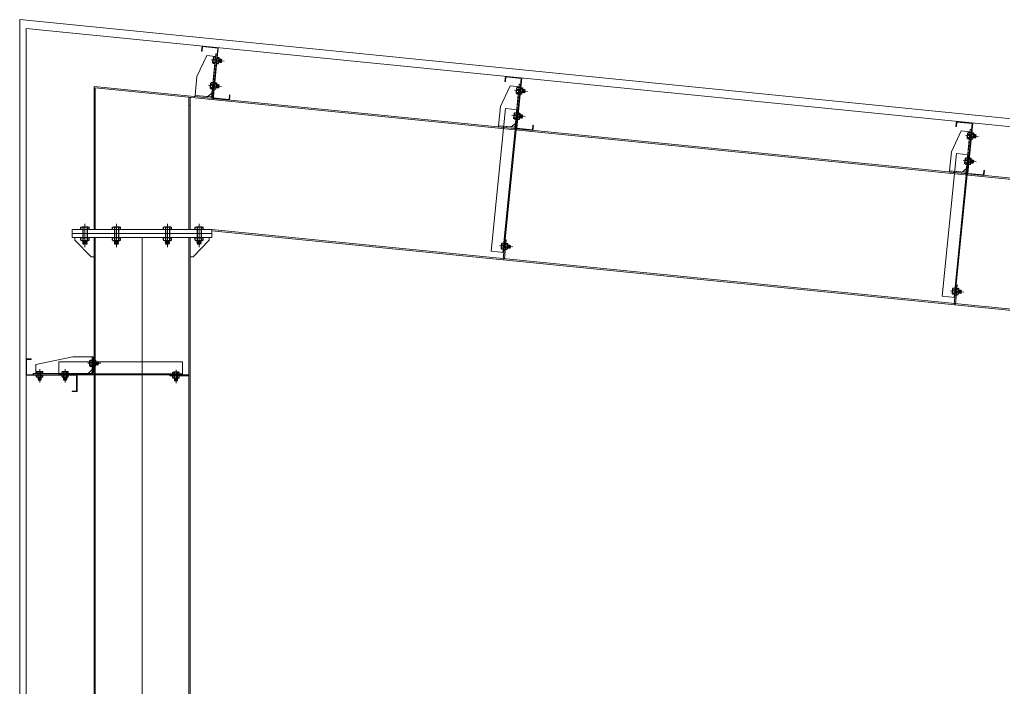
# Model space of a CAD drawing. Header units: millimetres. Extents: x 656141 to 1304589, y -54663 to 110742.
# Drawn here: x 1169808.26 to 1169814.26, y -13890.9 to -13886.83 of the extents above; entities that cross this region are included whole.
import ezdxf

# ---------------------------------------------------------------- set-up
doc = ezdxf.new("R2010")
doc.units = ezdxf.units.MM
doc.header["$LTSCALE"] = 0.35
doc.header["$MEASUREMENT"] = 0
doc.linetypes.add('CONTIN', pattern=[0, 0, 0])
doc.layers.get('0').update_dxf_attribs({"linetype": 'CONTIN'})

msp = doc.modelspace()

# ---------------------------------------------------------------- linework, layer by layer
at = {"color": 5, "linetype": 'Continuous', "lineweight": 5}
for p, q in [((1169808.2556, -13895.62), (1169808.2556, -13886.8288)), ((1169808.2556, -13886.8288), (1169848.0503, -13890.8082)), ((1169808.2946, -13895.9762), (1169808.2946, -13886.8828)), ((1169808.2946, -13886.8828), (1169848.0453, -13890.8578))]:
    msp.add_line(p, q, dxfattribs=at)
at = {"color": 7, "linetype": 'Continuous', "lineweight": 5}
for p, q in [((1169809.4353, -13887.3177), (1169809.4671, -13887)), ((1169809.4361, -13887.3099), (1169809.4671, -13887)), ((1169811.2863, -13887.5027), (1169811.3181, -13887.1851)), ((1169808.7092, -13888.1097), (1169808.7092, -13887.2372)), ((1169808.7092, -13887.2372), (1169835.6081, -13889.9271)), ((1169809.2875, -13887.3522), (1169809.2953, -13887.3522)), ((1169809.2875, -13887.3522), (1169809.2953, -13887.3522)), ((1169809.2953, -13888.1097), (1169809.2953, -13887.3037)), ((1169814.0374, -13887.7779), (1169814.0692, -13887.4602)), ((1169808.5768, -13888.1595), (1169808.5768, -13888.1097)), ((1169808.629, -13888.1098), (1169808.6788, -13888.1098)), ((1169808.8217, -13888.1098), (1169808.8715, -13888.1098)), ((1169809.1329, -13888.1098), (1169809.1827, -13888.1098)), ((1169809.3256, -13888.1098), (1169809.3755, -13888.1098)), ((1169809.4277, -13888.1595), (1169809.4277, -13888.1097)), ((1169809.4277, -13888.1175), (1169846.896, -13891.854)), ((1169808.5924, -13888.1751), (1169808.5924, -13888.1595)), ((1169808.6915, -13888.2763), (1169808.5924, -13888.1751)), ((1169808.629, -13888.1596), (1169808.6788, -13888.1596)), ((1169808.7092, -13902.8813), (1169808.7092, -13888.1595)), ((1169808.7092, -13888.1595), (1169808.7092, -13888.2763)), ((1169808.8217, -13888.1596), (1169808.8715, -13888.1596)), ((1169809.1329, -13888.1596), (1169809.1827, -13888.1596)), ((1169809.2953, -13902.8813), (1169809.2953, -13888.1595)), ((1169809.2953, -13888.1595), (1169809.2953, -13888.2763)), ((1169809.313, -13888.2763), (1169809.4121, -13888.1751)), ((1169809.3256, -13888.1596), (1169809.3755, -13888.1596)), ((1169809.4121, -13888.1751), (1169809.4121, -13888.1595)), ((1169808.6915, -13888.2763), (1169808.7092, -13888.2763)), ((1169809.2953, -13888.2763), (1169809.313, -13888.2763))]:
    msp.add_line(p, q, dxfattribs=at)
at = {"color": 254, "linetype": 'Continuous', "lineweight": 9, "true_color": 0xdcdcdc}
for p, q in [((1169809.5028, -13887.0818), (1169809.4232, -13887.0739)), ((1169809.4874, -13887.2368), (1169809.4077, -13887.2288)), ((1169811.3538, -13887.2669), (1169811.2742, -13887.259)), ((1169811.3383, -13887.4219), (1169811.2587, -13887.4139)), ((1169814.1049, -13887.542), (1169814.0253, -13887.5341)), ((1169814.0894, -13887.697), (1169814.0098, -13887.689)), ((1169808.6539, -13888.2179), (1169808.6539, -13888.0759)), ((1169808.8466, -13888.2179), (1169808.8466, -13888.0759)), ((1169809.1578, -13888.2179), (1169809.1578, -13888.0759)), ((1169809.3505, -13888.2179), (1169809.3505, -13888.0759)), ((1169811.2636, -13888.2164), (1169811.1824, -13888.2082)), ((1169814.0147, -13888.4915), (1169813.9335, -13888.4833)), ((1169808.3777, -13889.043), (1169808.3777, -13888.9629)), ((1169808.5334, -13889.043), (1169808.5334, -13888.9629)), ((1169808.7516, -13888.926), (1169808.6715, -13888.926)), ((1169809.2096, -13889.0477), (1169809.2096, -13888.966))]:
    msp.add_line(p, q, dxfattribs=at)
at = {"color": 7, "linetype": 'Continuous', "lineweight": 25}
for p, q in [((1169809.4347, -13887.0891), (1169809.4375, -13887.0612)), ((1169809.4347, -13887.0939), (1169809.4367, -13887.0846)), ((1169809.4358, -13887.095), (1169809.4466, -13887.0939)), ((1169809.4361, -13887.0846), (1169809.4386, -13887.066)), ((1169809.4367, -13887.0879), (1169809.4692, -13887.0846)), ((1169809.4375, -13887.066), (1169809.4395, -13887.0567)), ((1169809.4386, -13887.0693), (1169809.4711, -13887.066)), ((1169809.4395, -13887.0578), (1169809.4503, -13887.0567)), ((1169809.4574, -13887.0971), (1169809.4683, -13887.096)), ((1169809.4612, -13887.06), (1169809.472, -13887.0589)), ((1169809.4683, -13887.0971), (1169809.4703, -13887.0879)), ((1169809.4692, -13887.0879), (1169809.4717, -13887.0693)), ((1169809.4703, -13887.0927), (1169809.4731, -13887.0648)), ((1169809.4708, -13887.0881), (1169809.4717, -13887.088)), ((1169809.471, -13887.0881), (1169809.4717, -13887.0856)), ((1169809.4711, -13887.0693), (1169809.4731, -13887.06)), ((1169809.4714, -13887.0867), (1169809.4729, -13887.0811)), ((1169809.4717, -13887.0881), (1169809.4729, -13887.0867)), ((1169809.4719, -13887.0884), (1169809.475, -13887.0766)), ((1169809.4724, -13887.087), (1169809.4762, -13887.0722)), ((1169809.4726, -13887.0711), (1169809.4737, -13887.0701)), ((1169809.4729, -13887.0884), (1169809.475, -13887.0867)), ((1169809.4737, -13887.0711), (1169809.4749, -13887.0696)), ((1169809.4737, -13887.0887), (1169809.4783, -13887.0711)), ((1169809.4749, -13887.0873), (1169809.4795, -13887.0696)), ((1169809.4749, -13887.0714), (1169809.477, -13887.0696)), ((1169809.475, -13887.0884), (1169809.4762, -13887.087)), ((1169809.4762, -13887.0887), (1169809.4783, -13887.087)), ((1169809.477, -13887.0714), (1169809.4782, -13887.07)), ((1169809.477, -13887.0891), (1169809.4816, -13887.0714)), ((1169809.4782, -13887.0876), (1169809.4828, -13887.07)), ((1169809.4782, -13887.0717), (1169809.4803, -13887.07)), ((1169809.4783, -13887.0887), (1169809.4795, -13887.0873)), ((1169809.4795, -13887.0891), (1169809.4816, -13887.0873)), ((1169809.4803, -13887.0717), (1169809.4815, -13887.0703)), ((1169809.4803, -13887.0894), (1169809.4849, -13887.0717)), ((1169809.4815, -13887.088), (1169809.4861, -13887.0703)), ((1169809.4815, -13887.0721), (1169809.4836, -13887.0703)), ((1169809.4816, -13887.0891), (1169809.4828, -13887.0876)), ((1169809.4828, -13887.0894), (1169809.4849, -13887.0876)), ((1169809.4836, -13887.0721), (1169809.4848, -13887.0706)), ((1169809.4836, -13887.0828), (1169809.4864, -13887.0721)), ((1169809.4848, -13887.0776), (1169809.4866, -13887.0706)), ((1169809.4848, -13887.0724), (1169809.4869, -13887.0706)), ((1169809.4849, -13887.0894), (1169809.4861, -13887.088)), ((1169809.4861, -13887.088), (1169809.4869, -13887.0724)), ((1169809.4861, -13887.088), (1169809.4885, -13887.0804)), ((1169809.4869, -13887.0804), (1169809.4885, -13887.0724)), ((1169809.4192, -13887.244), (1169809.422, -13887.2162)), ((1169809.4206, -13887.2396), (1169809.4231, -13887.221)), ((1169809.422, -13887.221), (1169809.424, -13887.2117)), ((1169809.4231, -13887.2242), (1169809.4556, -13887.221)), ((1169809.424, -13887.2127), (1169809.4349, -13887.2117)), ((1169809.4457, -13887.2149), (1169809.4565, -13887.2138)), ((1169809.4537, -13887.2428), (1169809.4562, -13887.2242)), ((1169809.4548, -13887.2476), (1169809.4576, -13887.2197)), ((1169809.4556, -13887.2242), (1169809.4576, -13887.2149)), ((1169809.4564, -13887.2434), (1169809.4595, -13887.2316)), ((1169809.4569, -13887.2419), (1169809.4607, -13887.2271)), ((1169809.4571, -13887.226), (1169809.4582, -13887.2251)), ((1169809.4582, -13887.226), (1169809.4594, -13887.2246)), ((1169809.4582, -13887.2437), (1169809.4628, -13887.226)), ((1169809.4594, -13887.2423), (1169809.464, -13887.2246)), ((1169809.4594, -13887.2264), (1169809.4615, -13887.2246)), ((1169809.4615, -13887.2264), (1169809.4627, -13887.2249)), ((1169809.4615, -13887.244), (1169809.4661, -13887.2264)), ((1169809.4627, -13887.2426), (1169809.4673, -13887.2249)), ((1169809.4627, -13887.2267), (1169809.4648, -13887.2249)), ((1169809.4648, -13887.2267), (1169809.466, -13887.2253)), ((1169809.4648, -13887.2444), (1169809.4694, -13887.2267)), ((1169809.466, -13887.2429), (1169809.4706, -13887.2253)), ((1169809.466, -13887.227), (1169809.4681, -13887.2253)), ((1169809.4681, -13887.227), (1169809.4693, -13887.2256)), ((1169809.4681, -13887.2377), (1169809.4709, -13887.227)), ((1169809.4693, -13887.2325), (1169809.4712, -13887.2256)), ((1169809.4693, -13887.2273), (1169809.4714, -13887.2256)), ((1169809.4706, -13887.2429), (1169809.4714, -13887.2273)), ((1169809.4706, -13887.2429), (1169809.473, -13887.2353)), ((1169809.4714, -13887.2353), (1169809.473, -13887.2273)), ((1169809.4192, -13887.2488), (1169809.4212, -13887.2396)), ((1169809.4203, -13887.2499), (1169809.4311, -13887.2488)), ((1169809.4212, -13887.2428), (1169809.4537, -13887.2396)), ((1169809.4419, -13887.2521), (1169809.4528, -13887.251)), ((1169809.4528, -13887.2521), (1169809.4548, -13887.2428)), ((1169809.4553, -13887.243), (1169809.4562, -13887.2429)), ((1169809.4555, -13887.243), (1169809.4562, -13887.2405)), ((1169809.456, -13887.2416), (1169809.4574, -13887.2361)), ((1169809.4562, -13887.243), (1169809.4574, -13887.2416)), ((1169809.4574, -13887.2434), (1169809.4595, -13887.2416)), ((1169809.4595, -13887.2434), (1169809.4607, -13887.2419)), ((1169809.4607, -13887.2437), (1169809.4628, -13887.2419)), ((1169809.4628, -13887.2437), (1169809.464, -13887.2423)), ((1169809.464, -13887.244), (1169809.4661, -13887.2423)), ((1169809.4661, -13887.244), (1169809.4673, -13887.2426)), ((1169809.4673, -13887.2444), (1169809.4694, -13887.2426)), ((1169809.4694, -13887.2444), (1169809.4706, -13887.2429)), ((1169811.2857, -13887.2742), (1169811.2885, -13887.2463)), ((1169811.2857, -13887.279), (1169811.2877, -13887.2697)), ((1169811.2868, -13887.2801), (1169811.2976, -13887.279)), ((1169811.2871, -13887.2697), (1169811.2896, -13887.2511)), ((1169811.2877, -13887.273), (1169811.3202, -13887.2697)), ((1169811.2885, -13887.2511), (1169811.2905, -13887.2418)), ((1169811.2896, -13887.2543), (1169811.322, -13887.2511)), ((1169811.2905, -13887.2429), (1169811.3013, -13887.2418)), ((1169811.3084, -13887.2822), (1169811.3193, -13887.2811)), ((1169811.3121, -13887.2451), (1169811.323, -13887.244)), ((1169811.3193, -13887.2822), (1169811.3213, -13887.273)), ((1169811.3202, -13887.273), (1169811.3227, -13887.2543)), ((1169811.3213, -13887.2778), (1169811.3241, -13887.2499)), ((1169811.3218, -13887.2732), (1169811.3226, -13887.2731)), ((1169811.322, -13887.2543), (1169811.3241, -13887.2451)), ((1169811.322, -13887.2732), (1169811.3226, -13887.2707)), ((1169811.3224, -13887.2718), (1169811.3239, -13887.2662)), ((1169811.3226, -13887.2732), (1169811.3239, -13887.2718)), ((1169811.3229, -13887.2735), (1169811.326, -13887.2617)), ((1169811.3234, -13887.2721), (1169811.3272, -13887.2573)), ((1169811.3235, -13887.2562), (1169811.3247, -13887.2552)), ((1169811.3239, -13887.2735), (1169811.326, -13887.2718)), ((1169811.3247, -13887.2562), (1169811.3259, -13887.2547)), ((1169811.3247, -13887.2738), (1169811.3293, -13887.2562)), ((1169811.3259, -13887.2724), (1169811.3305, -13887.2547)), ((1169811.3259, -13887.2565), (1169811.328, -13887.2547)), ((1169811.326, -13887.2735), (1169811.3272, -13887.2721)), ((1169811.3272, -13887.2738), (1169811.3293, -13887.2721)), ((1169811.328, -13887.2565), (1169811.3292, -13887.2551)), ((1169811.328, -13887.2742), (1169811.3326, -13887.2565)), ((1169811.3292, -13887.2728), (1169811.3338, -13887.2551)), ((1169811.3292, -13887.2568), (1169811.3313, -13887.2551)), ((1169811.3293, -13887.2738), (1169811.3305, -13887.2724)), ((1169811.3305, -13887.2742), (1169811.3326, -13887.2724)), ((1169811.3313, -13887.2568), (1169811.3325, -13887.2554)), ((1169811.3313, -13887.2745), (1169811.3359, -13887.2568)), ((1169811.3325, -13887.2731), (1169811.3371, -13887.2554)), ((1169811.3325, -13887.2572), (1169811.3346, -13887.2554)), ((1169811.3326, -13887.2742), (1169811.3338, -13887.2728)), ((1169811.3338, -13887.2745), (1169811.3359, -13887.2728)), ((1169811.3346, -13887.2572), (1169811.3358, -13887.2557)), ((1169811.3346, -13887.2679), (1169811.3374, -13887.2572)), ((1169811.3358, -13887.2627), (1169811.3376, -13887.2557)), ((1169811.3358, -13887.2575), (1169811.3379, -13887.2557)), ((1169811.3359, -13887.2745), (1169811.3371, -13887.2731)), ((1169811.3371, -13887.2731), (1169811.3379, -13887.2575)), ((1169811.3371, -13887.2731), (1169811.3395, -13887.2655)), ((1169811.3379, -13887.2655), (1169811.3395, -13887.2575)), ((1169811.2702, -13887.4291), (1169811.273, -13887.4012)), ((1169811.2716, -13887.4247), (1169811.2741, -13887.4061)), ((1169811.273, -13887.4061), (1169811.275, -13887.3968)), ((1169811.2741, -13887.4093), (1169811.3066, -13887.4061)), ((1169811.275, -13887.3978), (1169811.2858, -13887.3968)), ((1169811.2966, -13887.4), (1169811.3075, -13887.3989)), ((1169811.3047, -13887.4279), (1169811.3072, -13887.4093)), ((1169811.3058, -13887.4327), (1169811.3086, -13887.4048)), ((1169811.3066, -13887.4093), (1169811.3086, -13887.4)), ((1169811.3078, -13887.427), (1169811.3117, -13887.4122)), ((1169811.308, -13887.4111), (1169811.3092, -13887.4102)), ((1169811.3092, -13887.4111), (1169811.3104, -13887.4097)), ((1169811.3092, -13887.4288), (1169811.3138, -13887.4111)), ((1169811.3104, -13887.4274), (1169811.315, -13887.4097)), ((1169811.3104, -13887.4115), (1169811.3125, -13887.4097)), ((1169811.3125, -13887.4115), (1169811.3137, -13887.41)), ((1169811.3125, -13887.4291), (1169811.3171, -13887.4115)), ((1169811.3137, -13887.4277), (1169811.3183, -13887.41)), ((1169811.3137, -13887.4118), (1169811.3158, -13887.41)), ((1169811.3158, -13887.4118), (1169811.317, -13887.4103)), ((1169811.3158, -13887.4295), (1169811.3204, -13887.4118)), ((1169811.317, -13887.428), (1169811.3216, -13887.4103)), ((1169811.317, -13887.4121), (1169811.3191, -13887.4103)), ((1169811.3191, -13887.4121), (1169811.3203, -13887.4107)), ((1169811.3191, -13887.4228), (1169811.3219, -13887.4121)), ((1169811.3203, -13887.4176), (1169811.3221, -13887.4107)), ((1169811.3203, -13887.4125), (1169811.3224, -13887.4107)), ((1169811.3216, -13887.428), (1169811.3224, -13887.4125)), ((1169811.3224, -13887.4204), (1169811.324, -13887.4125)), ((1169811.2702, -13887.4339), (1169811.2722, -13887.4247)), ((1169811.2713, -13887.435), (1169811.2821, -13887.4339)), ((1169811.2722, -13887.4279), (1169811.3047, -13887.4247)), ((1169811.2929, -13887.4372), (1169811.3038, -13887.4361)), ((1169811.3038, -13887.4372), (1169811.3058, -13887.4279)), ((1169811.3062, -13887.4281), (1169811.3072, -13887.428)), ((1169811.3065, -13887.4281), (1169811.3072, -13887.4256)), ((1169811.3069, -13887.4267), (1169811.3084, -13887.4211)), ((1169811.3072, -13887.4281), (1169811.3084, -13887.4267)), ((1169811.3074, -13887.4285), (1169811.3105, -13887.4167)), ((1169811.3084, -13887.4285), (1169811.3105, -13887.4267)), ((1169811.3105, -13887.4285), (1169811.3117, -13887.427)), ((1169811.3117, -13887.4288), (1169811.3138, -13887.427)), ((1169811.3138, -13887.4288), (1169811.315, -13887.4274)), ((1169811.315, -13887.4291), (1169811.3171, -13887.4274)), ((1169811.3171, -13887.4291), (1169811.3183, -13887.4277)), ((1169811.3183, -13887.4295), (1169811.3204, -13887.4277)), ((1169811.3204, -13887.4295), (1169811.3216, -13887.428)), ((1169811.3216, -13887.428), (1169811.324, -13887.4204)), ((1169814.0368, -13887.5493), (1169814.0396, -13887.5214)), ((1169814.0382, -13887.5448), (1169814.0407, -13887.5262)), ((1169814.0396, -13887.5262), (1169814.0416, -13887.5169)), ((1169814.0407, -13887.5295), (1169814.0731, -13887.5262)), ((1169814.0416, -13887.518), (1169814.0524, -13887.5169)), ((1169814.0632, -13887.5202), (1169814.0741, -13887.5191)), ((1169814.0713, -13887.5481), (1169814.0738, -13887.5295)), ((1169814.0724, -13887.5529), (1169814.0752, -13887.5249)), ((1169814.0731, -13887.5295), (1169814.0752, -13887.5202)), ((1169814.0744, -13887.5472), (1169814.0783, -13887.5324)), ((1169814.0746, -13887.5313), (1169814.0758, -13887.5303)), ((1169814.0758, -13887.5313), (1169814.077, -13887.5299)), ((1169814.0758, -13887.549), (1169814.0804, -13887.5313)), ((1169814.077, -13887.5475), (1169814.0816, -13887.5299)), ((1169814.077, -13887.5316), (1169814.0791, -13887.5299)), ((1169814.0791, -13887.5316), (1169814.0803, -13887.5302)), ((1169814.0791, -13887.5493), (1169814.0837, -13887.5316)), ((1169814.0803, -13887.5478), (1169814.0849, -13887.5302)), ((1169814.0803, -13887.5319), (1169814.0823, -13887.5302)), ((1169814.0823, -13887.5319), (1169814.0836, -13887.5305)), ((1169814.0823, -13887.5496), (1169814.087, -13887.5319)), ((1169814.0836, -13887.5482), (1169814.0882, -13887.5305)), ((1169814.0836, -13887.5323), (1169814.0857, -13887.5305)), ((1169814.0857, -13887.5323), (1169814.0869, -13887.5308)), ((1169814.0857, -13887.543), (1169814.0885, -13887.5323)), ((1169814.0869, -13887.5378), (1169814.0887, -13887.5308)), ((1169814.0869, -13887.5326), (1169814.089, -13887.5308)), ((1169814.0882, -13887.5482), (1169814.089, -13887.5326)), ((1169814.089, -13887.5406), (1169814.0906, -13887.5326)), ((1169814.0368, -13887.5541), (1169814.0388, -13887.5448)), ((1169814.0379, -13887.5552), (1169814.0487, -13887.5541)), ((1169814.0388, -13887.5481), (1169814.0713, -13887.5448)), ((1169814.0595, -13887.5573), (1169814.0704, -13887.5563)), ((1169814.0704, -13887.5573), (1169814.0724, -13887.5481)), ((1169814.0729, -13887.5483), (1169814.0737, -13887.5482)), ((1169814.0731, -13887.5483), (1169814.0737, -13887.5458)), ((1169814.0735, -13887.5469), (1169814.075, -13887.5413)), ((1169814.0737, -13887.5483), (1169814.075, -13887.5469)), ((1169814.074, -13887.5486), (1169814.0771, -13887.5368)), ((1169814.075, -13887.5486), (1169814.0771, -13887.5469)), ((1169814.0771, -13887.5486), (1169814.0783, -13887.5472)), ((1169814.0783, -13887.549), (1169814.0804, -13887.5472)), ((1169814.0804, -13887.549), (1169814.0816, -13887.5475)), ((1169814.0816, -13887.5493), (1169814.0837, -13887.5475)), ((1169814.0837, -13887.5493), (1169814.0849, -13887.5478)), ((1169814.0849, -13887.5496), (1169814.087, -13887.5478)), ((1169814.087, -13887.5496), (1169814.0882, -13887.5482)), ((1169814.0882, -13887.5482), (1169814.0906, -13887.5406)), ((1169814.0213, -13887.7043), (1169814.0241, -13887.6764)), ((1169814.0213, -13887.7091), (1169814.0233, -13887.6998)), ((1169814.0224, -13887.7101), (1169814.0332, -13887.7091)), ((1169814.0227, -13887.6998), (1169814.0252, -13887.6812)), ((1169814.0233, -13887.703), (1169814.0558, -13887.6998)), ((1169814.0241, -13887.6812), (1169814.0261, -13887.6719)), ((1169814.0252, -13887.6844), (1169814.0577, -13887.6812)), ((1169814.0261, -13887.6729), (1169814.0369, -13887.6719)), ((1169814.044, -13887.7123), (1169814.0549, -13887.7112)), ((1169814.0477, -13887.6751), (1169814.0586, -13887.674)), ((1169814.0549, -13887.7123), (1169814.0569, -13887.703)), ((1169814.0558, -13887.703), (1169814.0583, -13887.6844)), ((1169814.0569, -13887.7078), (1169814.0597, -13887.6799)), ((1169814.0573, -13887.7032), (1169814.0583, -13887.7032)), ((1169814.0576, -13887.7032), (1169814.0583, -13887.7007)), ((1169814.0577, -13887.6844), (1169814.0597, -13887.6751)), ((1169814.0581, -13887.7018), (1169814.0595, -13887.6963)), ((1169814.0583, -13887.7032), (1169814.0595, -13887.7018)), ((1169814.0585, -13887.7036), (1169814.0616, -13887.6918)), ((1169814.0589, -13887.7022), (1169814.0628, -13887.6873)), ((1169814.0591, -13887.6862), (1169814.0603, -13887.6853)), ((1169814.0595, -13887.7036), (1169814.0616, -13887.7018)), ((1169814.0603, -13887.6862), (1169814.0615, -13887.6848)), ((1169814.0603, -13887.7039), (1169814.0649, -13887.6862)), ((1169814.0615, -13887.7025), (1169814.0661, -13887.6848)), ((1169814.0615, -13887.6866), (1169814.0636, -13887.6848)), ((1169814.0616, -13887.7036), (1169814.0628, -13887.7022)), ((1169814.0628, -13887.7039), (1169814.0649, -13887.7022)), ((1169814.0636, -13887.6866), (1169814.0648, -13887.6851)), ((1169814.0636, -13887.7042), (1169814.0682, -13887.6866)), ((1169814.0648, -13887.7028), (1169814.0694, -13887.6851)), ((1169814.0648, -13887.6869), (1169814.0669, -13887.6851)), ((1169814.0649, -13887.7039), (1169814.0661, -13887.7025)), ((1169814.0661, -13887.7042), (1169814.0682, -13887.7025)), ((1169814.0669, -13887.6869), (1169814.0681, -13887.6855)), ((1169814.0669, -13887.7046), (1169814.0715, -13887.6869)), ((1169814.0681, -13887.7031), (1169814.0727, -13887.6855)), ((1169814.0681, -13887.6872), (1169814.0702, -13887.6855)), ((1169814.0682, -13887.7042), (1169814.0694, -13887.7028)), ((1169814.0694, -13887.7046), (1169814.0715, -13887.7028)), ((1169814.0702, -13887.6872), (1169814.0714, -13887.6858)), ((1169814.0702, -13887.698), (1169814.073, -13887.6872)), ((1169814.0714, -13887.6928), (1169814.0732, -13887.6858)), ((1169814.0714, -13887.6875), (1169814.0735, -13887.6858)), ((1169814.0715, -13887.7046), (1169814.0727, -13887.7031)), ((1169814.0727, -13887.7031), (1169814.0735, -13887.6875)), ((1169814.0727, -13887.7031), (1169814.0751, -13887.6956)), ((1169814.0735, -13887.6956), (1169814.0751, -13887.6875)), ((1169808.629, -13888.0953), (1169808.6415, -13888.0932)), ((1169808.629, -13888.1098), (1169808.629, -13888.0953)), ((1169808.6352, -13888.0932), (1169808.6726, -13888.0932)), ((1169808.6415, -13888.0953), (1169808.6664, -13888.0932)), ((1169808.6415, -13888.0953), (1169808.6415, -13888.1742)), ((1169808.6664, -13888.0953), (1169808.6788, -13888.0932)), ((1169808.6664, -13888.0953), (1169808.6664, -13888.1742)), ((1169808.6788, -13888.1098), (1169808.6788, -13888.0953)), ((1169808.8217, -13888.0953), (1169808.8342, -13888.0932)), ((1169808.8217, -13888.1098), (1169808.8217, -13888.0953)), ((1169808.8279, -13888.0932), (1169808.8653, -13888.0932)), ((1169808.8342, -13888.0953), (1169808.8591, -13888.0932)), ((1169808.8342, -13888.0953), (1169808.8342, -13888.1742)), ((1169808.8591, -13888.0953), (1169808.8715, -13888.0932)), ((1169808.8591, -13888.0953), (1169808.8591, -13888.1742)), ((1169808.8715, -13888.1098), (1169808.8715, -13888.0953)), ((1169809.1329, -13888.0953), (1169809.1454, -13888.0932)), ((1169809.1329, -13888.1098), (1169809.1329, -13888.0953)), ((1169809.1391, -13888.0932), (1169809.1765, -13888.0932)), ((1169809.1454, -13888.0953), (1169809.1703, -13888.0932)), ((1169809.1454, -13888.0953), (1169809.1454, -13888.1742)), ((1169809.1703, -13888.0953), (1169809.1827, -13888.0932)), ((1169809.1703, -13888.0953), (1169809.1703, -13888.1742)), ((1169809.1827, -13888.1098), (1169809.1827, -13888.0953)), ((1169809.3256, -13888.0953), (1169809.3381, -13888.0932)), ((1169809.3256, -13888.1098), (1169809.3256, -13888.0953)), ((1169809.3319, -13888.0932), (1169809.3692, -13888.0932)), ((1169809.3381, -13888.0953), (1169809.363, -13888.0932)), ((1169809.3381, -13888.0953), (1169809.3381, -13888.1742)), ((1169809.363, -13888.0953), (1169809.3755, -13888.0932)), ((1169809.363, -13888.0953), (1169809.363, -13888.1742)), ((1169809.3755, -13888.1098), (1169809.3755, -13888.0953)), ((1169808.629, -13888.1742), (1169808.629, -13888.1596)), ((1169808.629, -13888.1762), (1169808.6415, -13888.1742)), ((1169808.6352, -13888.1762), (1169808.6726, -13888.1762)), ((1169808.6415, -13888.1762), (1169808.6664, -13888.1742)), ((1169808.6415, -13888.1793), (1169808.6435, -13888.1778)), ((1169808.6415, -13888.1878), (1169808.6643, -13888.1793)), ((1169808.6415, -13888.1823), (1169808.6435, -13888.1793)), ((1169808.6415, -13888.1837), (1169808.6435, -13888.1823)), ((1169808.6415, -13888.1922), (1169808.6643, -13888.1837)), ((1169808.6415, -13888.1867), (1169808.6435, -13888.1837)), ((1169808.6415, -13888.1881), (1169808.6435, -13888.1867)), ((1169808.6415, -13888.1966), (1169808.6643, -13888.1881)), ((1169808.6415, -13888.1911), (1169808.6435, -13888.1881)), ((1169808.6415, -13888.1926), (1169808.6435, -13888.1911)), ((1169808.6415, -13888.1959), (1169808.6505, -13888.1926)), ((1169808.6415, -13888.1955), (1169808.6435, -13888.1926)), ((1169808.6424, -13888.1778), (1169808.6435, -13888.1762)), ((1169808.6435, -13888.1863), (1169808.6664, -13888.1778)), ((1169808.6435, -13888.1907), (1169808.6664, -13888.1823)), ((1169808.6435, -13888.1952), (1169808.6664, -13888.1867)), ((1169808.6435, -13888.1963), (1169808.6574, -13888.1911)), ((1169808.6435, -13888.1966), (1169808.6643, -13888.1955)), ((1169808.6435, -13888.1988), (1169808.6539, -13888.1955)), ((1169808.6452, -13888.1833), (1169808.6643, -13888.1762)), ((1169808.6511, -13888.1819), (1169808.6664, -13888.1762)), ((1169808.6571, -13888.1789), (1169808.6643, -13888.1762)), ((1169808.6631, -13888.1775), (1169808.6664, -13888.1762)), ((1169808.6643, -13888.1789), (1169808.6664, -13888.1775)), ((1169808.6643, -13888.1819), (1169808.6664, -13888.1789)), ((1169808.6643, -13888.1833), (1169808.6664, -13888.1819)), ((1169808.6643, -13888.1863), (1169808.6664, -13888.1833)), ((1169808.6643, -13888.1878), (1169808.6664, -13888.1863)), ((1169808.6643, -13888.1907), (1169808.6664, -13888.1878)), ((1169808.6643, -13888.1922), (1169808.6664, -13888.1907)), ((1169808.6643, -13888.1952), (1169808.6664, -13888.1922)), ((1169808.6643, -13888.1966), (1169808.6664, -13888.1952)), ((1169808.6664, -13888.1762), (1169808.6788, -13888.1742)), ((1169808.6664, -13888.1775), (1169808.6664, -13888.1762)), ((1169808.6788, -13888.1742), (1169808.6788, -13888.1596)), ((1169808.8217, -13888.1742), (1169808.8217, -13888.1596)), ((1169808.8217, -13888.1762), (1169808.8342, -13888.1742)), ((1169808.8279, -13888.1762), (1169808.8653, -13888.1762)), ((1169808.8342, -13888.1762), (1169808.8591, -13888.1742)), ((1169808.8342, -13888.1793), (1169808.8363, -13888.1778)), ((1169808.8342, -13888.1878), (1169808.857, -13888.1793)), ((1169808.8342, -13888.1823), (1169808.8363, -13888.1793)), ((1169808.8342, -13888.1837), (1169808.8363, -13888.1823)), ((1169808.8342, -13888.1922), (1169808.857, -13888.1837)), ((1169808.8342, -13888.1867), (1169808.8363, -13888.1837)), ((1169808.8342, -13888.1881), (1169808.8363, -13888.1867)), ((1169808.8342, -13888.1966), (1169808.857, -13888.1881)), ((1169808.8342, -13888.1911), (1169808.8363, -13888.1881)), ((1169808.8342, -13888.1926), (1169808.8363, -13888.1911)), ((1169808.8342, -13888.1959), (1169808.8432, -13888.1926)), ((1169808.8342, -13888.1955), (1169808.8363, -13888.1926)), ((1169808.8351, -13888.1778), (1169808.8363, -13888.1762)), ((1169808.8363, -13888.1863), (1169808.8591, -13888.1778)), ((1169808.8363, -13888.1907), (1169808.8591, -13888.1823)), ((1169808.8363, -13888.1952), (1169808.8591, -13888.1867)), ((1169808.8363, -13888.1963), (1169808.8501, -13888.1911)), ((1169808.8363, -13888.1966), (1169808.857, -13888.1955)), ((1169808.8363, -13888.1988), (1169808.8466, -13888.1955)), ((1169808.8379, -13888.1833), (1169808.857, -13888.1762)), ((1169808.8439, -13888.1819), (1169808.8591, -13888.1762)), ((1169808.8499, -13888.1789), (1169808.857, -13888.1762)), ((1169808.8558, -13888.1775), (1169808.8591, -13888.1762)), ((1169808.857, -13888.1789), (1169808.8591, -13888.1775)), ((1169808.857, -13888.1819), (1169808.8591, -13888.1789)), ((1169808.857, -13888.1833), (1169808.8591, -13888.1819)), ((1169808.857, -13888.1863), (1169808.8591, -13888.1833)), ((1169808.857, -13888.1878), (1169808.8591, -13888.1863)), ((1169808.857, -13888.1907), (1169808.8591, -13888.1878)), ((1169808.857, -13888.1922), (1169808.8591, -13888.1907)), ((1169808.857, -13888.1952), (1169808.8591, -13888.1922)), ((1169808.857, -13888.1966), (1169808.8591, -13888.1952)), ((1169808.8591, -13888.1762), (1169808.8715, -13888.1742)), ((1169808.8591, -13888.1775), (1169808.8591, -13888.1762)), ((1169808.8715, -13888.1742), (1169808.8715, -13888.1596)), ((1169809.1329, -13888.1742), (1169809.1329, -13888.1596)), ((1169809.1329, -13888.1762), (1169809.1454, -13888.1742)), ((1169809.1391, -13888.1762), (1169809.1765, -13888.1762)), ((1169809.1454, -13888.1762), (1169809.1703, -13888.1742)), ((1169809.1454, -13888.1819), (1169809.1606, -13888.1762)), ((1169809.1454, -13888.1775), (1169809.1454, -13888.1762)), ((1169809.1454, -13888.1775), (1169809.1486, -13888.1762)), ((1169809.1454, -13888.1789), (1169809.1475, -13888.1775)), ((1169809.1454, -13888.1863), (1169809.1682, -13888.1778)), ((1169809.1454, -13888.1819), (1169809.1475, -13888.1789)), ((1169809.1454, -13888.1833), (1169809.1475, -13888.1819)), ((1169809.1454, -13888.1907), (1169809.1682, -13888.1823)), ((1169809.1454, -13888.1863), (1169809.1475, -13888.1833)), ((1169809.1454, -13888.1878), (1169809.1475, -13888.1863)), ((1169809.1454, -13888.1952), (1169809.1682, -13888.1867)), ((1169809.1454, -13888.1907), (1169809.1475, -13888.1878)), ((1169809.1454, -13888.1922), (1169809.1475, -13888.1907)), ((1169809.1454, -13888.1952), (1169809.1475, -13888.1922)), ((1169809.1454, -13888.1966), (1169809.1475, -13888.1952)), ((1169809.1475, -13888.1789), (1169809.1546, -13888.1762)), ((1169809.1475, -13888.1833), (1169809.1666, -13888.1762)), ((1169809.1475, -13888.1878), (1169809.1703, -13888.1793)), ((1169809.1475, -13888.1922), (1169809.1703, -13888.1837)), ((1169809.1475, -13888.1966), (1169809.1703, -13888.1881)), ((1169809.1475, -13888.1966), (1169809.1682, -13888.1955)), ((1169809.1544, -13888.1963), (1169809.1682, -13888.1911)), ((1169809.1578, -13888.1988), (1169809.1682, -13888.1955)), ((1169809.1613, -13888.1959), (1169809.1703, -13888.1926)), ((1169809.1682, -13888.1778), (1169809.1693, -13888.1762)), ((1169809.1682, -13888.1793), (1169809.1703, -13888.1778)), ((1169809.1682, -13888.1823), (1169809.1703, -13888.1793)), ((1169809.1682, -13888.1837), (1169809.1703, -13888.1823)), ((1169809.1682, -13888.1867), (1169809.1703, -13888.1837)), ((1169809.1682, -13888.1881), (1169809.1703, -13888.1867)), ((1169809.1682, -13888.1911), (1169809.1703, -13888.1881)), ((1169809.1682, -13888.1926), (1169809.1703, -13888.1911)), ((1169809.1682, -13888.1955), (1169809.1703, -13888.1926)), ((1169809.1703, -13888.1762), (1169809.1827, -13888.1742)), ((1169809.1827, -13888.1742), (1169809.1827, -13888.1596)), ((1169809.3256, -13888.1742), (1169809.3256, -13888.1596)), ((1169809.3256, -13888.1762), (1169809.3381, -13888.1742)), ((1169809.3319, -13888.1762), (1169809.3692, -13888.1762)), ((1169809.3381, -13888.1762), (1169809.363, -13888.1742)), ((1169809.3381, -13888.1819), (1169809.3533, -13888.1762)), ((1169809.3381, -13888.1775), (1169809.3381, -13888.1762)), ((1169809.3381, -13888.1775), (1169809.3413, -13888.1762)), ((1169809.3381, -13888.1789), (1169809.3401, -13888.1775)), ((1169809.3381, -13888.1863), (1169809.3609, -13888.1778)), ((1169809.3381, -13888.1819), (1169809.3401, -13888.1789)), ((1169809.3381, -13888.1833), (1169809.3401, -13888.1819)), ((1169809.3381, -13888.1907), (1169809.3609, -13888.1823)), ((1169809.3381, -13888.1863), (1169809.3401, -13888.1833)), ((1169809.3381, -13888.1878), (1169809.3401, -13888.1863)), ((1169809.3381, -13888.1952), (1169809.3609, -13888.1867)), ((1169809.3381, -13888.1907), (1169809.3401, -13888.1878)), ((1169809.3381, -13888.1922), (1169809.3401, -13888.1907)), ((1169809.3381, -13888.1952), (1169809.3401, -13888.1922)), ((1169809.3381, -13888.1966), (1169809.3401, -13888.1952)), ((1169809.3401, -13888.1789), (1169809.3473, -13888.1762)), ((1169809.3401, -13888.1833), (1169809.3593, -13888.1762)), ((1169809.3401, -13888.1878), (1169809.363, -13888.1793)), ((1169809.3401, -13888.1922), (1169809.363, -13888.1837)), ((1169809.3401, -13888.1966), (1169809.363, -13888.1881)), ((1169809.3401, -13888.1966), (1169809.3609, -13888.1955)), ((1169809.3471, -13888.1963), (1169809.3609, -13888.1911)), ((1169809.3505, -13888.1988), (1169809.3609, -13888.1955)), ((1169809.354, -13888.1959), (1169809.363, -13888.1926)), ((1169809.3609, -13888.1778), (1169809.3621, -13888.1762)), ((1169809.3609, -13888.1793), (1169809.363, -13888.1778)), ((1169809.3609, -13888.1823), (1169809.363, -13888.1793)), ((1169809.3609, -13888.1837), (1169809.363, -13888.1823)), ((1169809.3609, -13888.1867), (1169809.363, -13888.1837)), ((1169809.3609, -13888.1881), (1169809.363, -13888.1867)), ((1169809.3609, -13888.1911), (1169809.363, -13888.1881)), ((1169809.3609, -13888.1926), (1169809.363, -13888.1911)), ((1169809.3609, -13888.1955), (1169809.363, -13888.1926)), ((1169809.363, -13888.1762), (1169809.3755, -13888.1742)), ((1169809.3755, -13888.1742), (1169809.3755, -13888.1596)), ((1169811.1939, -13888.2235), (1169811.1967, -13888.1956)), ((1169811.1967, -13888.2004), (1169811.1987, -13888.1911)), ((1169811.1987, -13888.1922), (1169811.2095, -13888.1911)), ((1169811.2219, -13888.1945), (1169811.2328, -13888.1934)), ((1169811.2318, -13888.2038), (1169811.2338, -13888.1945)), ((1169808.6539, -13888.1988), (1169808.6643, -13888.1966)), ((1169808.8466, -13888.1988), (1169808.857, -13888.1966)), ((1169809.1475, -13888.1988), (1169809.1578, -13888.1966)), ((1169809.3401, -13888.1988), (1169809.3505, -13888.1966)), ((1169811.1939, -13888.2283), (1169811.1959, -13888.219)), ((1169811.195, -13888.2294), (1169811.2058, -13888.2283)), ((1169811.1953, -13888.219), (1169811.1978, -13888.2004)), ((1169811.1959, -13888.2224), (1169811.23, -13888.219)), ((1169811.1978, -13888.2038), (1169811.2318, -13888.2004)), ((1169811.2182, -13888.2317), (1169811.2291, -13888.2306)), ((1169811.2291, -13888.2317), (1169811.2311, -13888.2224)), ((1169811.23, -13888.2224), (1169811.2325, -13888.2038)), ((1169811.2311, -13888.2272), (1169811.2338, -13888.1993)), ((1169811.2315, -13888.2226), (1169811.2324, -13888.2225)), ((1169811.2318, -13888.2226), (1169811.2324, -13888.2201)), ((1169811.2322, -13888.2212), (1169811.2337, -13888.2157)), ((1169811.2324, -13888.2226), (1169811.2337, -13888.2212)), ((1169811.2327, -13888.223), (1169811.2358, -13888.2112)), ((1169811.2331, -13888.2215), (1169811.237, -13888.2067)), ((1169811.2333, -13888.2056), (1169811.2345, -13888.2047)), ((1169811.2337, -13888.223), (1169811.2358, -13888.2212)), ((1169811.2345, -13888.2056), (1169811.2357, -13888.2042)), ((1169811.2345, -13888.2233), (1169811.239, -13888.2056)), ((1169811.2357, -13888.2219), (1169811.2403, -13888.2042)), ((1169811.2357, -13888.206), (1169811.2378, -13888.2042)), ((1169811.2358, -13888.223), (1169811.237, -13888.2215)), ((1169811.237, -13888.2233), (1169811.239, -13888.2215)), ((1169811.2378, -13888.206), (1169811.239, -13888.2045)), ((1169811.2378, -13888.2236), (1169811.2424, -13888.206)), ((1169811.239, -13888.2222), (1169811.2436, -13888.2045)), ((1169811.239, -13888.2063), (1169811.241, -13888.2045)), ((1169811.239, -13888.2233), (1169811.2403, -13888.2219)), ((1169811.2403, -13888.2236), (1169811.2424, -13888.2219)), ((1169811.241, -13888.2063), (1169811.2423, -13888.2049)), ((1169811.241, -13888.2239), (1169811.2457, -13888.2063)), ((1169811.2423, -13888.2225), (1169811.2469, -13888.2049)), ((1169811.2423, -13888.2066), (1169811.2444, -13888.2049)), ((1169811.2424, -13888.2236), (1169811.2436, -13888.2222)), ((1169811.2436, -13888.2239), (1169811.2457, -13888.2222)), ((1169811.2444, -13888.2066), (1169811.2456, -13888.2052)), ((1169811.2444, -13888.2173), (1169811.2472, -13888.2066)), ((1169811.2456, -13888.2121), (1169811.2474, -13888.2052)), ((1169811.2456, -13888.2069), (1169811.2477, -13888.2052)), ((1169811.2457, -13888.2239), (1169811.2469, -13888.2225)), ((1169811.2469, -13888.2225), (1169811.2477, -13888.2069)), ((1169811.2469, -13888.2225), (1169811.2493, -13888.2149)), ((1169811.2477, -13888.2149), (1169811.2493, -13888.2069)), ((1169813.945, -13888.4986), (1169813.9478, -13888.4707)), ((1169813.945, -13888.5034), (1169813.947, -13888.4941)), ((1169813.9464, -13888.4941), (1169813.9489, -13888.4755)), ((1169813.947, -13888.4975), (1169813.9811, -13888.4941)), ((1169813.9478, -13888.4755), (1169813.9498, -13888.4662)), ((1169813.9489, -13888.4789), (1169813.9829, -13888.4755)), ((1169813.9498, -13888.4673), (1169813.9607, -13888.4662)), ((1169813.973, -13888.4696), (1169813.9839, -13888.4685)), ((1169813.9811, -13888.4975), (1169813.9836, -13888.4789)), ((1169813.9822, -13888.5023), (1169813.9849, -13888.4744)), ((1169813.9829, -13888.4789), (1169813.9849, -13888.4696)), ((1169813.9829, -13888.4977), (1169813.9835, -13888.4952)), ((1169813.9833, -13888.4963), (1169813.9848, -13888.4907)), ((1169813.9838, -13888.4981), (1169813.9869, -13888.4863)), ((1169813.9842, -13888.4966), (1169813.9881, -13888.4818)), ((1169813.9844, -13888.4807), (1169813.9856, -13888.4798)), ((1169813.9856, -13888.4807), (1169813.9868, -13888.4793)), ((1169813.9856, -13888.4984), (1169813.9901, -13888.4807)), ((1169813.9868, -13888.497), (1169813.9914, -13888.4793)), ((1169813.9868, -13888.481), (1169813.9889, -13888.4793)), ((1169813.9889, -13888.481), (1169813.9901, -13888.4796)), ((1169813.9889, -13888.4987), (1169813.9935, -13888.481)), ((1169813.9901, -13888.4973), (1169813.9947, -13888.4796)), ((1169813.9901, -13888.4814), (1169813.9922, -13888.4796)), ((1169813.9922, -13888.4814), (1169813.9934, -13888.48)), ((1169813.9922, -13888.4991), (1169813.9968, -13888.4814)), ((1169813.9934, -13888.4976), (1169813.998, -13888.48)), ((1169813.9934, -13888.4817), (1169813.9955, -13888.48)), ((1169813.9955, -13888.4817), (1169813.9967, -13888.4803)), ((1169813.9955, -13888.4924), (1169813.9983, -13888.4817)), ((1169813.9967, -13888.4873), (1169813.9985, -13888.4803)), ((1169813.9967, -13888.4821), (1169813.9988, -13888.4803)), ((1169813.998, -13888.4976), (1169813.9988, -13888.4821)), ((1169813.998, -13888.4976), (1169814.0004, -13888.49)), ((1169813.9988, -13888.49), (1169814.0004, -13888.4821)), ((1169813.9461, -13888.5045), (1169813.9569, -13888.5034)), ((1169813.9693, -13888.5068), (1169813.9802, -13888.5057)), ((1169813.9802, -13888.5068), (1169813.9822, -13888.4975)), ((1169813.9826, -13888.4977), (1169813.9835, -13888.4977)), ((1169813.9835, -13888.4977), (1169813.9848, -13888.4963)), ((1169813.9848, -13888.4981), (1169813.9869, -13888.4963)), ((1169813.9869, -13888.4981), (1169813.9881, -13888.4966)), ((1169813.9881, -13888.4984), (1169813.9901, -13888.4966)), ((1169813.9901, -13888.4984), (1169813.9914, -13888.497)), ((1169813.9914, -13888.4987), (1169813.9935, -13888.497)), ((1169813.9935, -13888.4987), (1169813.9947, -13888.4973)), ((1169813.9947, -13888.4991), (1169813.9968, -13888.4973)), ((1169813.9968, -13888.4991), (1169813.998, -13888.4976)), ((1169808.6845, -13888.9167), (1169808.686, -13888.9074)), ((1169808.6845, -13888.9401), (1169808.6845, -13888.912)), ((1169808.686, -13888.9074), (1169808.697, -13888.9074)), ((1169808.7078, -13888.9074), (1169808.7187, -13888.9074)), ((1169808.7187, -13888.9167), (1169808.7203, -13888.9074)), ((1169808.7203, -13888.9401), (1169808.7203, -13888.912)), ((1169808.6845, -13888.9354), (1169808.686, -13888.9167)), ((1169808.6845, -13888.9447), (1169808.686, -13888.9354)), ((1169808.686, -13888.9167), (1169808.7187, -13888.9167)), ((1169808.686, -13888.9354), (1169808.7187, -13888.9354)), ((1169808.686, -13888.9447), (1169808.697, -13888.9447)), ((1169808.7078, -13888.9447), (1169808.7187, -13888.9447)), ((1169808.7187, -13888.9354), (1169808.7203, -13888.9167)), ((1169808.7187, -13888.9447), (1169808.7203, -13888.9354)), ((1169808.7203, -13888.9281), (1169808.7245, -13888.9167)), ((1169808.7203, -13888.9167), (1169808.7212, -13888.9167)), ((1169808.7203, -13888.9192), (1169808.7212, -13888.9167)), ((1169808.7203, -13888.9236), (1169808.7223, -13888.9183)), ((1169808.7203, -13888.9326), (1169808.7256, -13888.9183)), ((1169808.7203, -13888.9347), (1169808.7215, -13888.9338)), ((1169808.7212, -13888.9183), (1169808.7223, -13888.9167)), ((1169808.7215, -13888.9338), (1169808.7278, -13888.9167)), ((1169808.7215, -13888.9354), (1169808.7226, -13888.9338)), ((1169808.7223, -13888.9183), (1169808.7245, -13888.9167)), ((1169808.7226, -13888.9354), (1169808.7289, -13888.9183)), ((1169808.7226, -13888.9354), (1169808.7248, -13888.9338)), ((1169808.7245, -13888.9183), (1169808.7256, -13888.9167)), ((1169808.7248, -13888.9338), (1169808.7311, -13888.9167)), ((1169808.7248, -13888.9354), (1169808.7259, -13888.9338)), ((1169808.7256, -13888.9183), (1169808.7278, -13888.9167)), ((1169808.7259, -13888.9354), (1169808.7322, -13888.9183)), ((1169808.7259, -13888.9354), (1169808.7281, -13888.9338)), ((1169808.7278, -13888.9183), (1169808.7289, -13888.9167)), ((1169808.7281, -13888.9338), (1169808.7345, -13888.9167)), ((1169808.7281, -13888.9354), (1169808.7292, -13888.9338)), ((1169808.7289, -13888.9183), (1169808.7311, -13888.9167)), ((1169808.7292, -13888.9354), (1169808.7356, -13888.9183)), ((1169808.7292, -13888.9354), (1169808.7315, -13888.9338)), ((1169808.7311, -13888.9183), (1169808.7322, -13888.9167)), ((1169808.7315, -13888.9338), (1169808.7353, -13888.9235)), ((1169808.7315, -13888.9354), (1169808.7325, -13888.9338)), ((1169808.7322, -13888.9183), (1169808.7345, -13888.9167)), ((1169808.7325, -13888.9354), (1169808.735, -13888.9287)), ((1169808.7325, -13888.9354), (1169808.7348, -13888.9338)), ((1169808.7345, -13888.9183), (1169808.7356, -13888.9167)), ((1169808.7348, -13888.9338), (1169808.7356, -13888.9183)), ((1169808.7348, -13888.9338), (1169808.7372, -13888.926)), ((1169808.7356, -13888.926), (1169808.7372, -13888.9183)), ((1169808.359, -13888.9774), (1169808.3684, -13888.9759)), ((1169808.359, -13888.9883), (1169808.359, -13888.9774)), ((1169808.359, -13889.0101), (1169808.359, -13888.9992)), ((1169808.359, -13889.0117), (1169808.3684, -13889.0101)), ((1169808.3637, -13888.9759), (1169808.3917, -13888.9759)), ((1169808.3637, -13889.0117), (1169808.3917, -13889.0117)), ((1169808.3684, -13888.9774), (1169808.3871, -13888.9759)), ((1169808.3684, -13889.0101), (1169808.3684, -13888.9774)), ((1169808.3684, -13889.0117), (1169808.3871, -13889.0101)), ((1169808.3684, -13889.014), (1169808.3699, -13889.0129)), ((1169808.3684, -13889.0203), (1169808.3855, -13889.014)), ((1169808.3684, -13889.0162), (1169808.3699, -13889.014)), ((1169808.3684, -13889.0173), (1169808.3699, -13889.0162)), ((1169808.3684, -13889.0236), (1169808.3855, -13889.0173)), ((1169808.3684, -13889.0195), (1169808.3699, -13889.0173)), ((1169808.3684, -13889.0206), (1169808.3699, -13889.0195)), ((1169808.3684, -13889.0269), (1169808.3855, -13889.0206)), ((1169808.3684, -13889.0228), (1169808.3699, -13889.0206)), ((1169808.3684, -13889.0239), (1169808.3699, -13889.0228)), ((1169808.3684, -13889.0264), (1169808.3751, -13889.0239)), ((1169808.3684, -13889.0262), (1169808.3699, -13889.0239)), ((1169808.3691, -13889.0129), (1169808.3699, -13889.0117)), ((1169808.3699, -13889.0192), (1169808.3871, -13889.0129)), ((1169808.3699, -13889.0225), (1169808.3871, -13889.0162)), ((1169808.3699, -13889.0258), (1169808.3871, -13889.0195)), ((1169808.3699, -13889.0267), (1169808.3803, -13889.0228)), ((1169808.3699, -13889.0269), (1169808.3855, -13889.0262)), ((1169808.3699, -13889.0286), (1169808.3777, -13889.0262)), ((1169808.3711, -13889.017), (1169808.3855, -13889.0117)), ((1169808.3756, -13889.0159), (1169808.3871, -13889.0117)), ((1169808.3777, -13889.0286), (1169808.3855, -13889.0269)), ((1169808.3801, -13889.0137), (1169808.3855, -13889.0117)), ((1169808.3846, -13889.0126), (1169808.3871, -13889.0117)), ((1169808.3855, -13889.0137), (1169808.3871, -13889.0126)), ((1169808.3855, -13889.0159), (1169808.3871, -13889.0137)), ((1169808.3855, -13889.017), (1169808.3871, -13889.0159)), ((1169808.3855, -13889.0192), (1169808.3871, -13889.017)), ((1169808.3855, -13889.0203), (1169808.3871, -13889.0192)), ((1169808.3855, -13889.0225), (1169808.3871, -13889.0203)), ((1169808.3855, -13889.0236), (1169808.3871, -13889.0225)), ((1169808.3855, -13889.0258), (1169808.3871, -13889.0236)), ((1169808.3855, -13889.0269), (1169808.3871, -13889.0258)), ((1169808.3871, -13888.9774), (1169808.3964, -13888.9759)), ((1169808.3871, -13889.0101), (1169808.3871, -13888.9774)), ((1169808.3871, -13889.0117), (1169808.3964, -13889.0101)), ((1169808.3871, -13889.0126), (1169808.3871, -13889.0117)), ((1169808.3964, -13888.9883), (1169808.3964, -13888.9774)), ((1169808.3964, -13889.0101), (1169808.3964, -13888.9992)), ((1169808.5147, -13888.9774), (1169808.5241, -13888.9759)), ((1169808.5147, -13888.9883), (1169808.5147, -13888.9774)), ((1169808.5147, -13889.0101), (1169808.5147, -13888.9992)), ((1169808.5147, -13889.0117), (1169808.5241, -13889.0101)), ((1169808.5194, -13888.9759), (1169808.5474, -13888.9759)), ((1169808.5194, -13889.0117), (1169808.5474, -13889.0117)), ((1169808.5241, -13888.9774), (1169808.5428, -13888.9759)), ((1169808.5241, -13889.0101), (1169808.5241, -13888.9774)), ((1169808.5241, -13889.0117), (1169808.5428, -13889.0101)), ((1169808.5241, -13889.014), (1169808.5256, -13889.0129)), ((1169808.5241, -13889.0203), (1169808.5412, -13889.014)), ((1169808.5241, -13889.0162), (1169808.5256, -13889.014)), ((1169808.5241, -13889.0173), (1169808.5256, -13889.0162)), ((1169808.5241, -13889.0236), (1169808.5412, -13889.0173)), ((1169808.5241, -13889.0195), (1169808.5256, -13889.0173)), ((1169808.5241, -13889.0206), (1169808.5256, -13889.0195)), ((1169808.5241, -13889.0269), (1169808.5412, -13889.0206)), ((1169808.5241, -13889.0228), (1169808.5256, -13889.0206)), ((1169808.5241, -13889.0239), (1169808.5256, -13889.0228)), ((1169808.5241, -13889.0264), (1169808.5308, -13889.0239)), ((1169808.5241, -13889.0262), (1169808.5256, -13889.0239)), ((1169808.5248, -13889.0129), (1169808.5256, -13889.0117)), ((1169808.5256, -13889.0192), (1169808.5428, -13889.0129)), ((1169808.5256, -13889.0225), (1169808.5428, -13889.0162)), ((1169808.5256, -13889.0258), (1169808.5428, -13889.0195)), ((1169808.5256, -13889.0267), (1169808.5361, -13889.0228)), ((1169808.5256, -13889.0269), (1169808.5412, -13889.0262)), ((1169808.5256, -13889.0286), (1169808.5334, -13889.0262)), ((1169808.5269, -13889.017), (1169808.5412, -13889.0117)), ((1169808.5314, -13889.0159), (1169808.5428, -13889.0117)), ((1169808.5334, -13889.0286), (1169808.5412, -13889.0269)), ((1169808.5358, -13889.0137), (1169808.5412, -13889.0117)), ((1169808.5403, -13889.0126), (1169808.5428, -13889.0117)), ((1169808.5412, -13889.0137), (1169808.5428, -13889.0126)), ((1169808.5412, -13889.0159), (1169808.5428, -13889.0137)), ((1169808.5412, -13889.017), (1169808.5428, -13889.0159)), ((1169808.5412, -13889.0192), (1169808.5428, -13889.017)), ((1169808.5412, -13889.0203), (1169808.5428, -13889.0192)), ((1169808.5412, -13889.0225), (1169808.5428, -13889.0203)), ((1169808.5412, -13889.0236), (1169808.5428, -13889.0225)), ((1169808.5412, -13889.0258), (1169808.5428, -13889.0236)), ((1169808.5412, -13889.0269), (1169808.5428, -13889.0258)), ((1169808.5428, -13888.9774), (1169808.5521, -13888.9759)), ((1169808.5428, -13889.0101), (1169808.5428, -13888.9774)), ((1169808.5428, -13889.0117), (1169808.5521, -13889.0101)), ((1169808.5428, -13889.0126), (1169808.5428, -13889.0117)), ((1169808.5521, -13888.9883), (1169808.5521, -13888.9774)), ((1169808.5521, -13889.0101), (1169808.5521, -13888.9992)), ((1169809.1909, -13888.9806), (1169809.2003, -13888.979)), ((1169809.1909, -13888.9915), (1169809.1909, -13888.9806)), ((1169809.1909, -13889.0148), (1169809.1909, -13889.0039)), ((1169809.1909, -13889.0164), (1169809.2003, -13889.0148)), ((1169809.1956, -13888.979), (1169809.2236, -13888.979)), ((1169809.1956, -13889.0164), (1169809.2236, -13889.0164)), ((1169809.2003, -13888.9806), (1169809.219, -13888.979)), ((1169809.2003, -13889.0148), (1169809.2003, -13888.9806)), ((1169809.2003, -13889.0164), (1169809.219, -13889.0148)), ((1169809.2003, -13889.0187), (1169809.2018, -13889.0176)), ((1169809.2003, -13889.025), (1169809.2174, -13889.0187)), ((1169809.2003, -13889.0209), (1169809.2018, -13889.0187)), ((1169809.2003, -13889.022), (1169809.2018, -13889.0209)), ((1169809.2003, -13889.0283), (1169809.2174, -13889.022)), ((1169809.2003, -13889.0242), (1169809.2018, -13889.022)), ((1169809.2003, -13889.0253), (1169809.2018, -13889.0242)), ((1169809.2003, -13889.0317), (1169809.2174, -13889.0253)), ((1169809.2003, -13889.0275), (1169809.2018, -13889.0253)), ((1169809.2003, -13889.0286), (1169809.2018, -13889.0275)), ((1169809.2003, -13889.0311), (1169809.207, -13889.0286)), ((1169809.2003, -13889.0309), (1169809.2018, -13889.0286)), ((1169809.201, -13889.0176), (1169809.2018, -13889.0164)), ((1169809.2018, -13889.0239), (1169809.219, -13889.0176)), ((1169809.2018, -13889.0273), (1169809.219, -13889.0209)), ((1169809.2018, -13889.0306), (1169809.219, -13889.0242)), ((1169809.2018, -13889.0314), (1169809.2122, -13889.0275)), ((1169809.2018, -13889.0317), (1169809.2174, -13889.0309)), ((1169809.2018, -13889.0333), (1169809.2096, -13889.0309)), ((1169809.203, -13889.0217), (1169809.2174, -13889.0164)), ((1169809.2075, -13889.0206), (1169809.219, -13889.0164)), ((1169809.2096, -13889.0333), (1169809.2174, -13889.0317)), ((1169809.212, -13889.0184), (1169809.2174, -13889.0164)), ((1169809.2165, -13889.0173), (1169809.219, -13889.0164)), ((1169809.2174, -13889.0184), (1169809.219, -13889.0173)), ((1169809.2174, -13889.0206), (1169809.219, -13889.0184)), ((1169809.2174, -13889.0217), (1169809.219, -13889.0206)), ((1169809.2174, -13889.0239), (1169809.219, -13889.0217)), ((1169809.2174, -13889.025), (1169809.219, -13889.0239)), ((1169809.2174, -13889.0273), (1169809.219, -13889.025)), ((1169809.2174, -13889.0283), (1169809.219, -13889.0273)), ((1169809.2174, -13889.0306), (1169809.219, -13889.0283)), ((1169809.2174, -13889.0317), (1169809.219, -13889.0306)), ((1169809.219, -13888.9806), (1169809.2283, -13888.979)), ((1169809.219, -13889.0148), (1169809.219, -13888.9806)), ((1169809.219, -13889.0164), (1169809.2283, -13889.0148)), ((1169809.219, -13889.0173), (1169809.219, -13889.0164)), ((1169809.2283, -13888.9915), (1169809.2283, -13888.9806)), ((1169809.2283, -13889.0148), (1169809.2283, -13889.0039))]:
    msp.add_line(p, q, dxfattribs=at)
at = {"color": 1, "linetype": 'Continuous', "lineweight": 5}
for p, q in [((1169808.717, -13888.1097), (1169808.717, -13887.2458)), ((1169808.717, -13887.2458), (1169835.6073, -13889.9348)), ((1169809.2875, -13888.1097), (1169809.2875, -13887.3029)), ((1169809.4277, -13888.1097), (1169846.896, -13891.8462)), ((1169808.717, -13902.8813), (1169808.717, -13888.1595)), ((1169809.2875, -13902.8813), (1169809.2875, -13888.1595))]:
    msp.add_line(p, q, dxfattribs=at)
at = {"color": 11, "linetype": 'Continuous', "lineweight": 15}
for p, q in [((1169811.2181, -13887.3707), (1169811.131, -13888.2422)), ((1169811.291, -13887.378), (1169811.2038, -13888.2495)), ((1169811.2956, -13887.3785), (1169811.2085, -13888.25)), ((1169811.2956, -13887.3785), (1169811.2181, -13887.3707)), ((1169813.9692, -13887.6459), (1169813.8821, -13888.5174)), ((1169814.0421, -13887.6531), (1169813.9549, -13888.5246)), ((1169814.0467, -13887.6536), (1169813.9596, -13888.5251)), ((1169814.0467, -13887.6536), (1169813.9692, -13887.6459)), ((1169811.2085, -13888.25), (1169811.131, -13888.2422)), ((1169813.9596, -13888.5251), (1169813.8821, -13888.5174)), ((1169808.4945, -13888.9961), (1169808.4945, -13888.9183)), ((1169808.4945, -13888.9183), (1169809.2486, -13888.9183)), ((1169809.2486, -13888.9961), (1169809.2486, -13888.9183)), ((1169808.4945, -13888.9915), (1169809.2486, -13888.9915)), ((1169808.4945, -13888.9961), (1169809.2486, -13888.9961))]:
    msp.add_line(p, q, dxfattribs=at)
at = {"color": 2, "linetype": 'Continuous', "lineweight": 5}
for p, q in [((1169808.5768, -13888.1097), (1169809.4277, -13888.1097)), ((1169808.5768, -13888.1346), (1169809.4277, -13888.1346)), ((1169808.5768, -13888.1595), (1169809.4277, -13888.1595))]:
    msp.add_line(p, q, dxfattribs=at)
at = {"color": 8, "linetype": 'Continuous', "lineweight": 9}
msp.add_line((1169809.0022, -13892.9704), (1169809.0022, -13888.1595), dxfattribs=at)
at = {"color": 1, "linetype": 'Continuous', "lineweight": 15}
for points in [[(1169809.3679, -13887.0214), (1169809.3707, -13886.9935), (1169809.4637, -13887.0028), (1169809.433, -13887.3096), (1169809.5353, -13887.3198), (1169809.5384, -13887.2888), (1169809.5353, -13887.2885), (1169809.5325, -13887.3164), (1169809.4364, -13887.3068), (1169809.4671, -13887), (1169809.3679, -13886.9901), (1169809.3648, -13887.0211)], [(1169811.2189, -13887.2065), (1169811.2217, -13887.1786), (1169811.3147, -13887.1879), (1169811.284, -13887.4947), (1169811.3862, -13887.5049), (1169811.3894, -13887.4739), (1169811.3862, -13887.4736), (1169811.3835, -13887.5015), (1169811.2874, -13887.4919), (1169811.3181, -13887.1851), (1169811.2189, -13887.1752), (1169811.2158, -13887.2062)], [(1169813.97, -13887.4816), (1169813.9728, -13887.4537), (1169814.0658, -13887.463), (1169814.0351, -13887.7698), (1169814.1374, -13887.78), (1169814.1405, -13887.749), (1169814.1374, -13887.7487), (1169814.1346, -13887.7766), (1169814.0385, -13887.767), (1169814.0692, -13887.4602), (1169813.97, -13887.4503), (1169813.9669, -13887.4813)], [(1169808.3257, -13888.9027), (1169808.2977, -13888.9027), (1169808.2977, -13888.9961), (1169808.606, -13888.9961), (1169808.606, -13889.0989), (1169808.5749, -13889.0989), (1169808.5749, -13889.0958), (1169808.6029, -13889.0958), (1169808.6029, -13888.9992), (1169808.2946, -13888.9992), (1169808.2946, -13888.8996), (1169808.3257, -13888.8996)]]:
    msp.add_lwpolyline(points, close=True, dxfattribs=at)
at = {"color": 2, "linetype": 'Continuous', "lineweight": 15}
for points in [[(1169809.4601, -13887.0384), (1169809.4345, -13887.2941), (1169809.4289, -13887.3046), (1169809.4175, -13887.308), (1169809.3245, -13887.2988), (1169809.3253, -13887.291), (1169809.4183, -13887.3003), (1169809.424, -13887.2986), (1169809.4268, -13887.2933), (1169809.4524, -13887.0377)], [(1169809.3369, -13887.1748), (1169809.3966, -13887.0477), (1169809.4508, -13887.0531), (1169809.4283, -13887.2778), (1169809.4028, -13887.2988), (1169809.3253, -13887.291)], [(1169811.3111, -13887.2235), (1169811.2855, -13887.4792), (1169811.2799, -13887.4897), (1169811.2685, -13887.4931), (1169811.1755, -13887.4839), (1169811.1763, -13887.4761), (1169811.2693, -13887.4854), (1169811.275, -13887.4837), (1169811.2778, -13887.4784), (1169811.3034, -13887.2228)], [(1169811.1879, -13887.3599), (1169811.2476, -13887.2328), (1169811.3018, -13887.2382), (1169811.2793, -13887.4629), (1169811.2537, -13887.4839), (1169811.1763, -13887.4761)], [(1169814.0622, -13887.4986), (1169814.0366, -13887.7543), (1169814.031, -13887.7648), (1169814.0196, -13887.7683), (1169813.9266, -13887.7589), (1169813.9274, -13887.7512), (1169814.0204, -13887.7605), (1169814.0261, -13887.7588), (1169814.0289, -13887.7535), (1169814.0545, -13887.4979)], [(1169813.939, -13887.635), (1169813.9987, -13887.5079), (1169814.0529, -13887.5133), (1169814.0304, -13887.738), (1169814.0048, -13887.7589), (1169813.9274, -13887.7512)], [(1169808.3388, -13888.9961), (1169808.6892, -13888.9961), (1169808.7002, -13888.9916), (1169808.7047, -13888.9806), (1169808.7047, -13888.8871), (1169808.697, -13888.8871), (1169808.697, -13888.9806), (1169808.6947, -13888.9861), (1169808.6892, -13888.9883), (1169808.3388, -13888.9883)], [(1169808.5802, -13888.8871), (1169808.3544, -13888.9338), (1169808.3544, -13888.9883), (1169808.6736, -13888.9883), (1169808.697, -13888.965), (1169808.697, -13888.8871)]]:
    msp.add_lwpolyline(points, close=True, dxfattribs=at)
at = {"color": 7, "linetype": 'Continuous', "lineweight": 5}
for points in [[(1169811.2239, -13888.1733), (1169811.2123, -13888.2895), (1169811.2046, -13888.2887), (1169811.2162, -13888.1725)], [(1169813.975, -13888.4484), (1169813.9634, -13888.5646), (1169813.9557, -13888.5638), (1169813.9673, -13888.4476)], [(1169809.1707, -13889.0039), (1169809.2875, -13889.0039), (1169809.2875, -13888.9961), (1169809.1707, -13888.9961)]]:
    msp.add_lwpolyline(points, close=True, dxfattribs=at)

doc.saveas('drawing.dxf')
